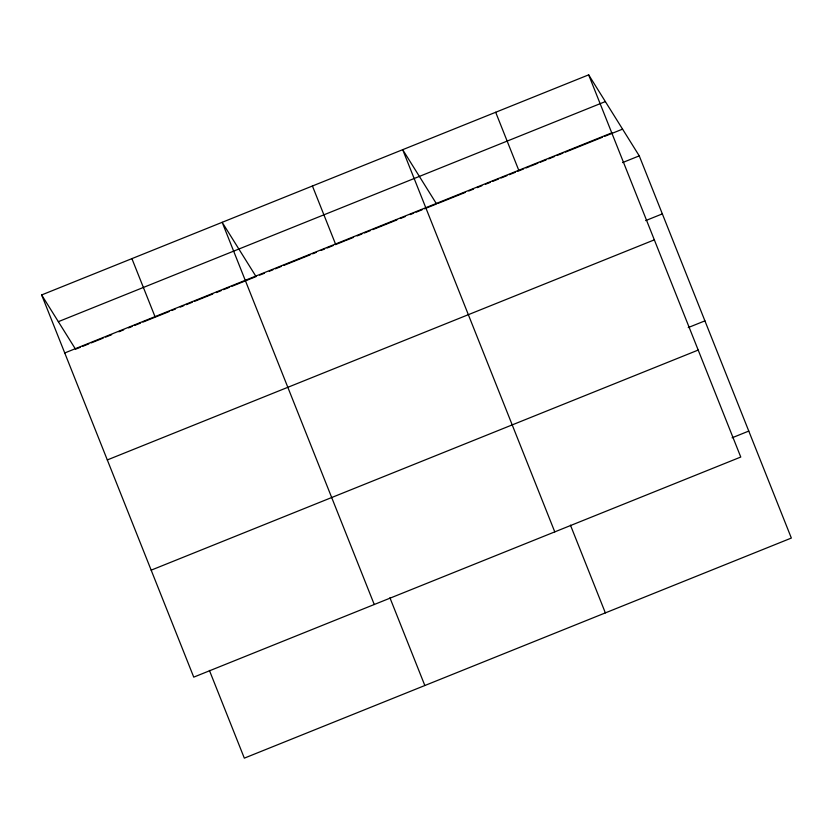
<?xml version="1.0" encoding="UTF-8"?>
<svg xmlns="http://www.w3.org/2000/svg" width="833" height="833" viewBox="0 0 833 833"><rect width="100%" height="100%" fill="white"/><g stroke="black" fill="none" stroke-linecap="round" stroke-linejoin="round"><path stroke-width="1.25" d="M588.671 74.855L740.766 457.046L193.745 677.135L41.65 294.944L588.671 74.855L639.255 155.865L791.35 538.056L244.329 758.145L209.406 670.398M58.341 321.673L605.362 101.584M64.735 352.963L611.766 132.874M80.353 347.278L75.543 349.214L41.65 294.944M82.759 346.309L88.777 343.894M91.182 342.925L103.219 338.083M105.624 337.115L111.643 334.689M118.869 331.784L123.68 329.847M128.49 327.91L132.103 326.463M134.509 325.495L140.527 323.069M142.932 322.1L169.411 311.448M171.817 310.48L175.43 309.033M180.24 307.096L183.854 305.638M186.259 304.67L192.277 302.254M194.683 301.286L212.738 294.018M216.341 292.57L221.162 290.634M223.567 289.665L229.585 287.239M231.991 286.271L256.064 276.587L222.172 222.317L374.256 604.508M259.667 275.14L264.488 273.203M269.298 271.266L272.912 269.809M275.317 268.84L281.335 266.425M283.741 265.456L310.209 254.804M312.625 253.836L316.228 252.378M321.049 250.441L324.651 248.994M327.067 248.026L333.075 245.6M335.491 244.631L345.112 240.758M346.32 240.279L353.536 237.374M357.149 235.916L361.959 233.979M364.365 233.011L370.383 230.595M372.788 229.627L396.862 219.943M400.475 218.485L405.286 216.549M410.096 214.612L413.709 213.165M416.115 212.196L422.133 209.77M424.538 208.802L436.575 203.96L402.683 149.68L554.778 531.881M437.773 203.481L465.189 192.454M468.771 191.007L473.54 189.091M477.111 187.654L481.88 185.738M485.462 184.291L490.231 182.375M492.615 181.417L498.571 179.022M500.956 178.054L506.922 175.659M509.307 174.701L515.263 172.306M517.647 171.348L523.613 168.943M525.998 167.985L529.569 166.548M530.767 166.069L537.92 163.185M540.305 162.227L546.261 159.832M548.645 158.874L554.611 156.469M556.996 155.511L562.952 153.116M565.336 152.158L602.301 137.289M604.685 136.331L622.563 129.136M622.563 162.581L639.255 155.865M645.658 220.599L662.35 213.883M107.311 459.941L654.332 239.852M688.225 327.577L704.916 320.861M151.169 570.157L698.189 350.068M732.092 437.794L748.773 431.077M495.677 112.268L518.772 170.286M570.449 525.144L605.362 612.89M312.427 185.998L335.512 244.017M389.927 597.771L424.84 685.517M131.906 258.626L155 316.644"/></g></svg>
